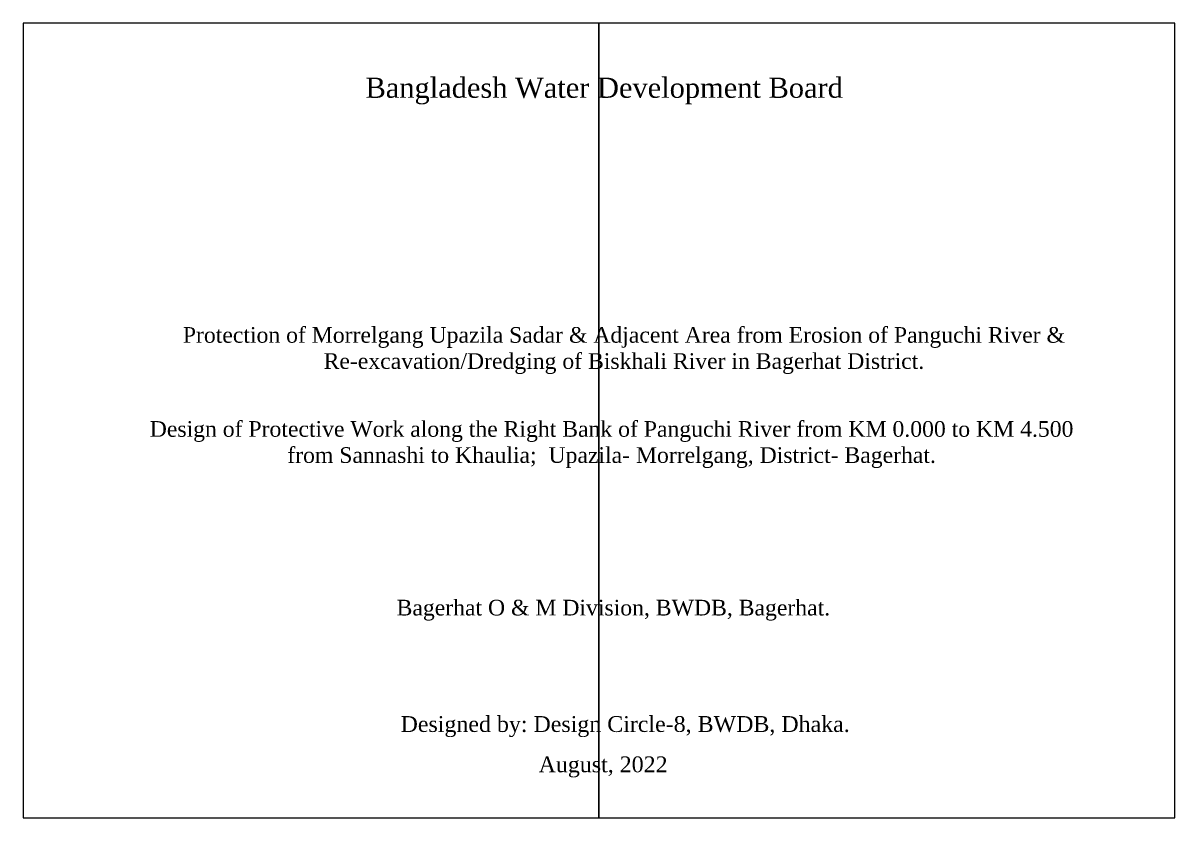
# Model space of a CAD drawing. Header units: metres. Extents: x -1354 to 3686, y -9962 to -7697.
# Drawn here: x -574.6 to -460.2, y -9273.8 to -9194.8 of the extents above; entities that cross this region are included whole.
import ezdxf

# ---------------------------------------------------------------- set-up
doc = ezdxf.new("R2010")
doc.units = ezdxf.units.M
doc.layers.add('Other line', color=7, linetype='Continuous', lineweight=15)
doc.styles.get("Standard").update_dxf_attribs({"font": 'times.ttf'})

msp = doc.modelspace()

# ---------------------------------------------------------------- linework, layer by layer
at = {"color": 0, "linetype": 'Continuous', "lineweight": -3, "ltscale": 0.5}
msp.add_line((-517.420036, -9194.801785), (-517.420036, -9273.784917), dxfattribs=at)
at = {"layer": 'Other line', "color": 7, "ltscale": 5}
msp.add_lwpolyline([(-460.236912, -9273.784917), (-460.236912, -9194.801785), (-574.60316, -9194.801785), (-574.60316, -9273.784917), (-460.236912, -9273.784917), (-460.236912, -9243.79443)], dxfattribs=at)

# ---------------------------------------------------------------- texts
for s, insert, char_height, width, attachment_point in [('Bangladesh Water Development Board', (-516.903625, -9200.23314), 2, 137.6102849, 2), ('Protection of Morrelgang Upazila Sadar & Adjacent Area from Erosion of Panguchi River & \\PRe-excavation/Dredging of Biskhali River in Bagerhat District.', (-514.947987, -9225.011815), 1.55702668, 136.52646751, 2), ('{\\C0;Design of Protective Work along the Right Bank of Panguchi River from KM 0.000 to KM 4.500 \\Pfrom Sannashi to Khaulia;  Upazila- Morrelgang, District- Bagerhat.}', (-516.169798, -9234.354022), 1.55702668, 120.19608294, 2), ('{\\C0;Bagerhat O & M Division, BWDB, Bagerhat.}', (-515.993613, -9252.107806), 1.55702668, 84.96984038, 2), ('Designed by: Design Circle-8, BWDB, Dhaka.', (-537.119833, -9263.663861), 1.57275422, 56.49282063, 1), ('August, 2022{\\fTimes New Roman|b1|i0|c0|p18; }', (-523.414179, -9267.671286), 1.57275422, 21.3575574, 1)]:
    msp.add_mtext(s, dxfattribs=dict(at, insert=insert, char_height=char_height, width=width, attachment_point=attachment_point))

doc.saveas('drawing.dxf')
